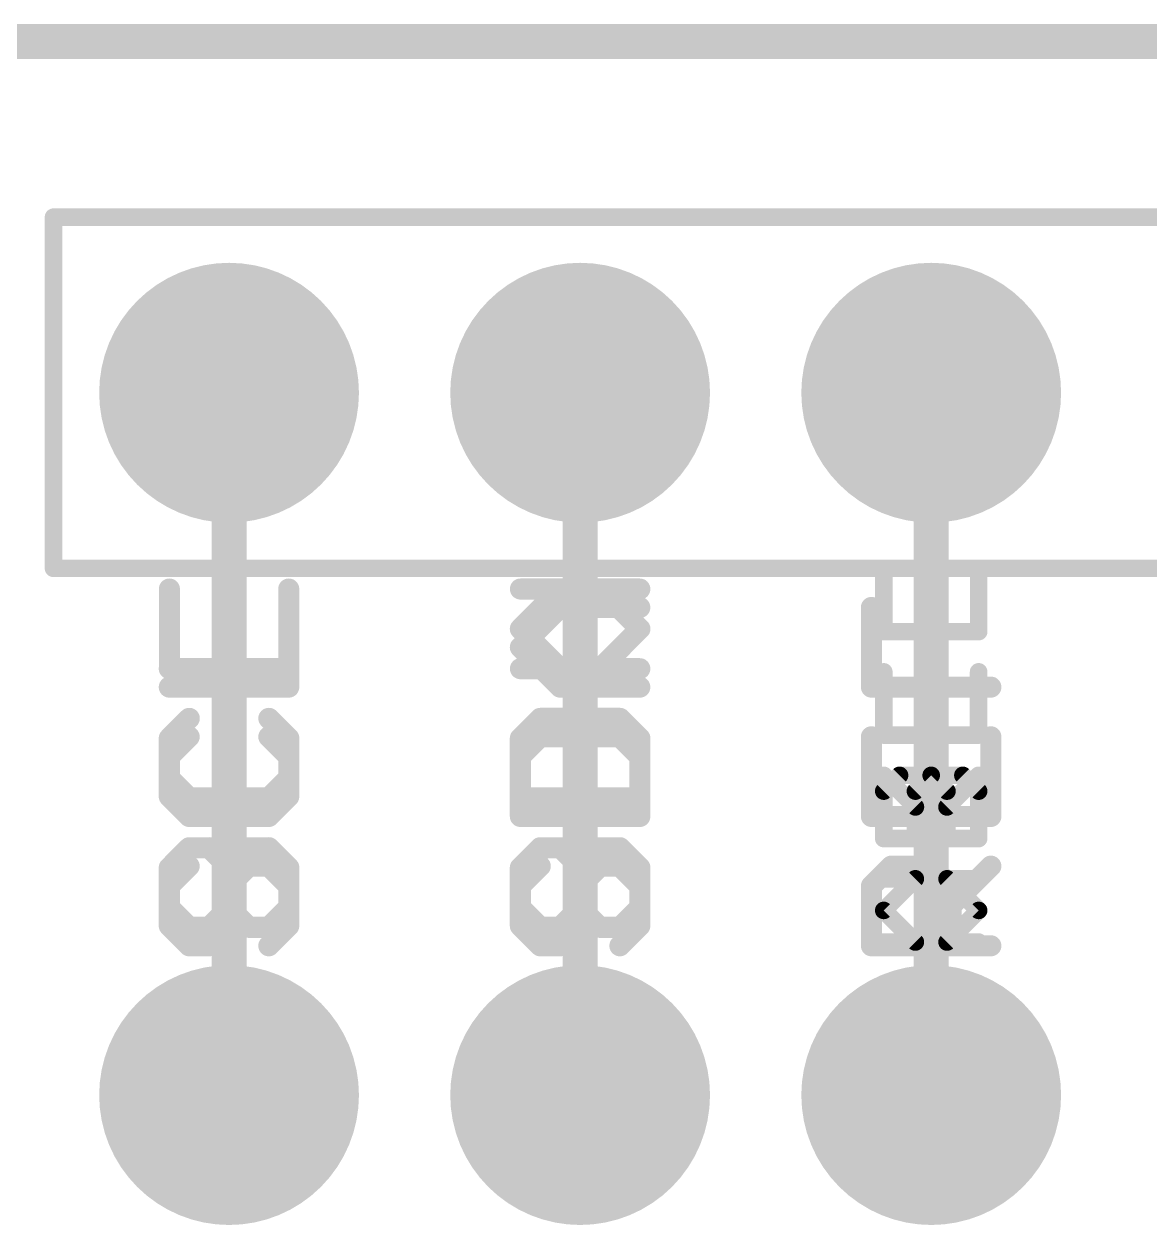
# Model space of a CAD drawing. Extents: x -24 to 83, y -23 to 53.
# Drawn here: x 8.42 to 16.57, y 44.78 to 53.47 of the extents above; entities that cross this region are included whole.
import ezdxf

# ---------------------------------------------------------------- set-up
doc = ezdxf.new("R2010")
doc.units = 0
for name, color, linetype in [('1', 12, 'CONTINUOUS'), ('16', 132, 'CONTINUOUS'), ('17', 110, 'CONTINUOUS'), ('20', 53, 'CONTINUOUS'), ('21', 41, 'CONTINUOUS'), ('22', 40, 'CONTINUOUS'), ('51', 53, 'CONTINUOUS')]:
    doc.layers.add(name, color=color, linetype=linetype)

# ---------------------------------------------------------------- blocks, each defined once
blk = doc.blocks.new('ROUNDP')
at = {"const_width": 0.5}
blk.add_lwpolyline([(0, -0.25, 1), (0, 0.25, 1), (0, -0.25)], format="xyb", dxfattribs=at)
blk = doc.blocks.new('RECT')
blk.add_solid([(-0.5, -0.5), (0.5, -0.5), (-0.5, 0.5), (0.5, 0.5)])

msp = doc.modelspace()

# ---------------------------------------------------------------- linework, layer by layer
at = {"layer": '1', "const_width": 0.254}
for points in [[(0, 53.34), (59.69, 53.34)], [(9.906, 45.72), (9.906, 50.8)], [(12.446, 45.72), (12.446, 50.8)], [(14.986, 45.72), (14.986, 50.8)]]:
    msp.add_lwpolyline(points, dxfattribs=at)
at = {"layer": '1', "const_width": 0.127}
for points in [[(9.9695, 50.8, 1), (9.8425, 50.8)], [(12.5095, 50.8, 1), (12.3825, 50.8)], [(15.0495, 50.8, 1), (14.9225, 50.8)], [(9.8425, 45.72, 1), (9.9695, 45.72)], [(12.3825, 45.72, 1), (12.5095, 45.72)], [(14.9225, 45.72, 1), (15.0495, 45.72)]]:
    msp.add_lwpolyline(points, format="xyb", dxfattribs=at)
at = {"layer": '16', "const_width": 0.254}
msp.add_lwpolyline([(0, 53.34), (59.69, 53.34)], dxfattribs=at)
at = {"layer": '20', "const_width": 0.2032}
msp.add_lwpolyline([(2.54, 53.34), (55.88, 53.34)], dxfattribs=at)
at = {"layer": '21'}
for points, const_width in [([(14.6425, 49.0719), (14.6425, 49.5295)], 0.127), ([(10.3378, 48.804), (10.3378, 49.3802)], 0.1524), ([(12.0135, 49.0921), (12.3016, 49.3802)], 0.1524), ([(12.3016, 49.3802), (12.8778, 49.3802)], 0.1524), ([(12.4456, 48.804), (12.4456, 49.3802)], 0.1524), ([(14.9857, 49.0719), (14.9857, 49.3007)], 0.127), ([(12.3016, 48.804), (12.0135, 49.0921)], 0.1524), ([(15.3289, 49.0719), (14.6425, 49.0719)], 0.127), ([(9.4735, 48.804), (10.3378, 48.804)], 0.1524), ([(12.8778, 48.804), (12.3016, 48.804)], 0.1524), ([(14.6425, 48.7811), (14.6425, 48.3235)], 0.127), ([(15.3289, 48.3235), (15.3289, 48.7811)], 0.127), ([(14.9857, 48.3235), (14.9857, 48.5523)], 0.127), ([(9.6175, 48.4447), (9.4735, 48.3006)], 0.1524), ([(10.3378, 48.3006), (10.1937, 48.4447)], 0.1524), ([(12.1575, 48.4447), (12.0135, 48.3006)], 0.1524), ([(12.7337, 48.4447), (12.1575, 48.4447)], 0.1524), ([(12.8778, 48.3006), (12.7337, 48.4447)], 0.1524), ([(14.6425, 48.3235), (15.3289, 48.3235)], 0.127), ([(9.4735, 48.3006), (9.4735, 48.0125)], 0.1524), ([(10.3378, 48.0125), (10.3378, 48.3006)], 0.1524), ([(12.0135, 48.3006), (12.0135, 47.8684)], 0.1524), ([(12.8778, 47.8684), (12.8778, 48.3006)], 0.1524), ([(9.4735, 48.0125), (9.6175, 47.8684)], 0.1524), ([(10.1937, 47.8684), (10.3378, 48.0125)], 0.1524), ([(14.6425, 47.9183), (14.7569, 48.0327)], 0.127), ([(14.7569, 48.0327), (14.9857, 48.0327)], 0.127), ([(14.9857, 48.0327), (15.1001, 47.9183)], 0.127), ([(15.1001, 47.8039), (15.3289, 48.0327)], 0.127), ([(14.6425, 47.5751), (14.6425, 47.9183)], 0.127), ([(15.1001, 47.9183), (15.1001, 47.5751)], 0.127), ([(9.6175, 47.8684), (10.1937, 47.8684)], 0.1524), ([(12.0135, 47.8684), (12.8778, 47.8684)], 0.1524), ([(15.3289, 47.5751), (14.6425, 47.5751)], 0.127), ([(9.6175, 47.5091), (9.4735, 47.3651)], 0.1524), ([(9.9056, 47.3651), (10.0497, 47.5091)], 0.1524), ([(10.0497, 47.5091), (10.1937, 47.5091)], 0.1524), ([(10.1937, 47.5091), (10.3378, 47.3651)], 0.1524), ([(12.1575, 47.5091), (12.0135, 47.3651)], 0.1524), ([(12.4456, 47.3651), (12.5897, 47.5091)], 0.1524), ([(12.5897, 47.5091), (12.7337, 47.5091)], 0.1524), ([(12.7337, 47.5091), (12.8778, 47.3651)], 0.1524), ([(9.4735, 47.3651), (9.4735, 47.077)], 0.1524), ([(9.9056, 47.077), (9.9056, 47.3651)], 0.1524), ([(10.3378, 47.3651), (10.3378, 47.077)], 0.1524), ([(12.0135, 47.3651), (12.0135, 47.077)], 0.1524), ([(12.4456, 47.077), (12.4456, 47.3651)], 0.1524), ([(12.8778, 47.3651), (12.8778, 47.077)], 0.1524), ([(14.6425, 47.0555), (14.8713, 47.2843)], 0.127), ([(14.8713, 47.2843), (15.3289, 47.2843)], 0.127), ([(14.9857, 46.8267), (14.9857, 47.2843)], 0.127), ([(9.4735, 47.077), (9.6175, 46.9329)], 0.1524), ([(9.7616, 46.9329), (9.9056, 47.077)], 0.1524), ([(10.3378, 47.077), (10.1937, 46.9329)], 0.1524), ([(12.0135, 47.077), (12.1575, 46.9329)], 0.1524), ([(12.3016, 46.9329), (12.4456, 47.077)], 0.1524), ([(12.8778, 47.077), (12.7337, 46.9329)], 0.1524), ([(14.8713, 46.8267), (14.6425, 47.0555)], 0.127), ([(9.6175, 46.9329), (9.7616, 46.9329)], 0.1524), ([(12.1575, 46.9329), (12.3016, 46.9329)], 0.1524), ([(15.3289, 46.8267), (14.8713, 46.8267)], 0.127)]:
    msp.add_lwpolyline(points, dxfattribs=dict(at, const_width=const_width))
for points, const_width in [([(14.6743, 49.5295, 1), (14.6108, 49.5295)], 0.0635), ([(10.3759, 49.3802, 1), (10.2997, 49.3802)], 0.0762), ([(12.3016, 49.4183, 1), (12.3016, 49.3421)], 0.0762), ([(12.3285, 49.3532, 1), (12.2746, 49.4071)], 0.0762), ([(12.4837, 49.3802, 1), (12.4075, 49.3802)], 0.0762), ([(12.8778, 49.3421, 1), (12.8778, 49.4183)], 0.0762), ([(15.0175, 49.3007, 1), (14.954, 49.3007)], 0.0635), ([(12.0404, 49.119, 1), (11.9865, 49.0651)], 0.0762), ([(11.9865, 49.119, 1), (12.0404, 49.0651)], 0.0762), ([(14.6425, 49.1037, 1), (14.6425, 49.0402)], 0.0635), ([(14.6108, 49.0719, 1), (14.6743, 49.0719)], 0.0635), ([(14.954, 49.0719, 1), (15.0175, 49.0719)], 0.0635), ([(15.3289, 49.0402, 1), (15.3289, 49.1037)], 0.0635), ([(9.4735, 48.8421, 1), (9.4735, 48.7659)], 0.0762), ([(10.2997, 48.804, 1), (10.3759, 48.804)], 0.0762), ([(10.3378, 48.7659, 1), (10.3378, 48.8421)], 0.0762), ([(12.3016, 48.8421, 1), (12.3016, 48.7659)], 0.0762), ([(12.2746, 48.777, 1), (12.3285, 48.8309)], 0.0762), ([(12.4075, 48.804, 1), (12.4837, 48.804)], 0.0762), ([(12.8778, 48.7659, 1), (12.8778, 48.8421)], 0.0762), ([(14.6743, 48.7811, 1), (14.6108, 48.7811)], 0.0635), ([(15.3607, 48.7811, 1), (15.2972, 48.7811)], 0.0635), ([(15.0175, 48.5523, 1), (14.954, 48.5523)], 0.0635), ([(9.6445, 48.4177, 1), (9.5906, 48.4716)], 0.0762), ([(10.2207, 48.4716, 1), (10.1668, 48.4177)], 0.0762), ([(12.1575, 48.4828, 1), (12.1575, 48.4066)], 0.0762), ([(12.1845, 48.4177, 1), (12.1306, 48.4716)], 0.0762), ([(12.7607, 48.4716, 1), (12.7068, 48.4177)], 0.0762), ([(12.7337, 48.4066, 1), (12.7337, 48.4828)], 0.0762), ([(14.6425, 48.3553, 1), (14.6425, 48.2918)], 0.0635), ([(15.3289, 48.2918, 1), (15.3289, 48.3553)], 0.0635), ([(9.4465, 48.3276, 1), (9.5004, 48.2737)], 0.0762), ([(9.5116, 48.3006, 1), (9.4354, 48.3006)], 0.0762), ([(10.3759, 48.3006, 1), (10.2997, 48.3006)], 0.0762), ([(10.3109, 48.2737, 1), (10.3647, 48.3276)], 0.0762), ([(11.9865, 48.3276, 1), (12.0404, 48.2737)], 0.0762), ([(12.0516, 48.3006, 1), (11.9754, 48.3006)], 0.0762), ([(12.9159, 48.3006, 1), (12.8397, 48.3006)], 0.0762), ([(12.8509, 48.2737, 1), (12.9047, 48.3276)], 0.0762), ([(14.6108, 48.3235, 1), (14.6743, 48.3235)], 0.0635), ([(14.954, 48.3235, 1), (15.0175, 48.3235)], 0.0635), ([(15.2972, 48.3235, 1), (15.3607, 48.3235)], 0.0635), ([(9.5004, 48.0394, 1), (9.4465, 47.9856)], 0.0762), ([(9.4354, 48.0125, 1), (9.5116, 48.0125)], 0.0762), ([(10.2997, 48.0125, 1), (10.3759, 48.0125)], 0.0762), ([(10.3647, 47.9856, 1), (10.3109, 48.0394)], 0.0762), ([(14.7569, 48.0644, 1), (14.7569, 48.0009)], 0.0635), ([(14.7794, 48.0102, 1), (14.7345, 48.0551)], 0.0635), ([(15.0082, 48.0551, 1), (14.9633, 48.0102)], 0.0635), ([(14.9857, 48.0009, 1), (14.9857, 48.0644)], 0.0635), ([(15.3514, 48.0102, 1), (15.3064, 48.0551)], 0.0635), ([(14.6743, 47.9183, 1), (14.6108, 47.9183)], 0.0635), ([(14.6201, 47.9407, 1), (14.665, 47.8958)], 0.0635), ([(15.1319, 47.9183, 1), (15.0684, 47.9183)], 0.0635), ([(15.0777, 47.8958, 1), (15.1226, 47.9407)], 0.0635), ([(9.6175, 47.9065, 1), (9.6175, 47.8303)], 0.0762), ([(9.5906, 47.8415, 1), (9.6445, 47.8954)], 0.0762), ([(10.1668, 47.8954, 1), (10.2207, 47.8415)], 0.0762), ([(10.1937, 47.8303, 1), (10.1937, 47.9065)], 0.0762), ([(12.0135, 47.9065, 1), (12.0135, 47.8303)], 0.0762), ([(11.9754, 47.8684, 1), (12.0516, 47.8684)], 0.0762), ([(12.8397, 47.8684, 1), (12.9159, 47.8684)], 0.0762), ([(12.8778, 47.8303, 1), (12.8778, 47.9065)], 0.0762), ([(15.0777, 47.8263, 1), (15.1226, 47.7814)], 0.0635), ([(14.6425, 47.6068, 1), (14.6425, 47.5433)], 0.0635), ([(14.6108, 47.5751, 1), (14.6743, 47.5751)], 0.0635), ([(15.0684, 47.5751, 1), (15.1319, 47.5751)], 0.0635), ([(15.3289, 47.5433, 1), (15.3289, 47.6068)], 0.0635), ([(9.6445, 47.4822, 1), (9.5906, 47.5361)], 0.0762), ([(10.0497, 47.5472, 1), (10.0497, 47.471)], 0.0762), ([(10.0766, 47.4822, 1), (10.0227, 47.5361)], 0.0762), ([(10.2207, 47.5361, 1), (10.1668, 47.4822)], 0.0762), ([(10.1937, 47.471, 1), (10.1937, 47.5472)], 0.0762), ([(12.1845, 47.4822, 1), (12.1306, 47.5361)], 0.0762), ([(12.5897, 47.5472, 1), (12.5897, 47.471)], 0.0762), ([(12.6166, 47.4822, 1), (12.5627, 47.5361)], 0.0762), ([(12.7607, 47.5361, 1), (12.7068, 47.4822)], 0.0762), ([(12.7337, 47.471, 1), (12.7337, 47.5472)], 0.0762), ([(9.4465, 47.392, 1), (9.5004, 47.3381)], 0.0762), ([(9.5116, 47.3651, 1), (9.4354, 47.3651)], 0.0762), ([(9.9437, 47.3651, 1), (9.8675, 47.3651)], 0.0762), ([(9.8787, 47.392, 1), (9.9326, 47.3381)], 0.0762), ([(10.3759, 47.3651, 1), (10.2997, 47.3651)], 0.0762), ([(10.3109, 47.3381, 1), (10.3647, 47.392)], 0.0762), ([(11.9865, 47.392, 1), (12.0404, 47.3381)], 0.0762), ([(12.0516, 47.3651, 1), (11.9754, 47.3651)], 0.0762), ([(12.4837, 47.3651, 1), (12.4075, 47.3651)], 0.0762), ([(12.4187, 47.392, 1), (12.4726, 47.3381)], 0.0762), ([(12.9159, 47.3651, 1), (12.8397, 47.3651)], 0.0762), ([(12.8509, 47.3381, 1), (12.9047, 47.392)], 0.0762), ([(14.8713, 47.316, 1), (14.8713, 47.2525)], 0.0635), ([(14.8938, 47.2618, 1), (14.8489, 47.3067)], 0.0635), ([(15.0175, 47.2843, 1), (14.954, 47.2843)], 0.0635), ([(15.3289, 47.2525, 1), (15.3289, 47.316)], 0.0635), ([(9.5004, 47.1039, 1), (9.4465, 47.05)], 0.0762), ([(9.4354, 47.077, 1), (9.5116, 47.077)], 0.0762), ([(9.8675, 47.077, 1), (9.9437, 47.077)], 0.0762), ([(9.9326, 47.05, 1), (9.8787, 47.1039)], 0.0762), ([(10.2997, 47.077, 1), (10.3759, 47.077)], 0.0762), ([(10.3647, 47.05, 1), (10.3109, 47.1039)], 0.0762), ([(12.0404, 47.1039, 1), (11.9865, 47.05)], 0.0762), ([(11.9754, 47.077, 1), (12.0516, 47.077)], 0.0762), ([(12.4075, 47.077, 1), (12.4837, 47.077)], 0.0762), ([(12.4726, 47.05, 1), (12.4187, 47.1039)], 0.0762), ([(12.8397, 47.077, 1), (12.9159, 47.077)], 0.0762), ([(12.9047, 47.05, 1), (12.8509, 47.1039)], 0.0762), ([(14.665, 47.0779, 1), (14.6201, 47.033)], 0.0635), ([(14.6201, 47.0779, 1), (14.665, 47.033)], 0.0635), ([(9.6175, 46.971, 1), (9.6175, 46.8948)], 0.0762), ([(9.5906, 46.906, 1), (9.6445, 46.9599)], 0.0762), ([(9.7346, 46.9599, 1), (9.7885, 46.906)], 0.0762), ([(9.7616, 46.8948, 1), (9.7616, 46.971)], 0.0762), ([(10.1668, 46.9599, 1), (10.2207, 46.906)], 0.0762), ([(12.1575, 46.971, 1), (12.1575, 46.8948)], 0.0762), ([(12.1306, 46.906, 1), (12.1845, 46.9599)], 0.0762), ([(12.2746, 46.9599, 1), (12.3285, 46.906)], 0.0762), ([(12.3016, 46.8948, 1), (12.3016, 46.971)], 0.0762), ([(12.7068, 46.9599, 1), (12.7607, 46.906)], 0.0762), ([(14.8713, 46.8584, 1), (14.8713, 46.7949)], 0.0635), ([(14.8489, 46.8042, 1), (14.8938, 46.8491)], 0.0635), ([(14.954, 46.8267, 1), (15.0175, 46.8267)], 0.0635), ([(15.3289, 46.7949, 1), (15.3289, 46.8584)], 0.0635)]:
    msp.add_lwpolyline(points, format="xyb", dxfattribs=dict(at, const_width=const_width))
at = {"layer": '22'}
for points, const_width in [([(15.3295, 49.0719), (15.3295, 49.5295)], 0.127), ([(9.4742, 48.804), (9.4742, 49.3802)], 0.1524), ([(12.5904, 49.3802), (12.0142, 49.3802)], 0.1524), ([(12.4464, 48.804), (12.4464, 49.3802)], 0.1524), ([(12.8785, 49.0921), (12.5904, 49.3802)], 0.1524), ([(14.9863, 49.0719), (14.9863, 49.3007)], 0.127), ([(12.5904, 48.804), (12.8785, 49.0921)], 0.1524), ([(14.6431, 49.0719), (15.3295, 49.0719)], 0.127), ([(10.3385, 48.804), (9.4742, 48.804)], 0.1524), ([(12.0142, 48.804), (12.5904, 48.804)], 0.1524), ([(14.6431, 48.3235), (14.6431, 48.7811)], 0.127), ([(15.3295, 48.7811), (15.3295, 48.3235)], 0.127), ([(14.9863, 48.3235), (14.9863, 48.5523)], 0.127), ([(9.4742, 48.3006), (9.6183, 48.4447)], 0.1524), ([(10.1945, 48.4447), (10.3385, 48.3006)], 0.1524), ([(12.0142, 48.3006), (12.1583, 48.4447)], 0.1524), ([(12.1583, 48.4447), (12.7345, 48.4447)], 0.1524), ([(12.7345, 48.4447), (12.8785, 48.3006)], 0.1524), ([(15.3295, 48.3235), (14.6431, 48.3235)], 0.127), ([(9.4742, 48.0125), (9.4742, 48.3006)], 0.1524), ([(10.3385, 48.3006), (10.3385, 48.0125)], 0.1524), ([(12.0142, 47.8684), (12.0142, 48.3006)], 0.1524), ([(12.8785, 48.3006), (12.8785, 47.8684)], 0.1524), ([(9.6183, 47.8684), (9.4742, 48.0125)], 0.1524), ([(10.3385, 48.0125), (10.1945, 47.8684)], 0.1524), ([(14.8719, 47.8039), (14.6431, 48.0327)], 0.127), ([(14.9863, 48.0327), (14.8719, 47.9183)], 0.127), ([(15.2151, 48.0327), (14.9863, 48.0327)], 0.127), ([(15.3295, 47.9183), (15.2151, 48.0327)], 0.127), ([(14.8719, 47.9183), (14.8719, 47.5751)], 0.127), ([(15.3295, 47.5751), (15.3295, 47.9183)], 0.127), ([(10.1945, 47.8684), (9.6183, 47.8684)], 0.1524), ([(12.8785, 47.8684), (12.0142, 47.8684)], 0.1524), ([(14.6431, 47.5751), (15.3295, 47.5751)], 0.127), ([(9.6183, 47.5091), (9.4742, 47.3651)], 0.1524), ([(9.7623, 47.5091), (9.6183, 47.5091)], 0.1524), ([(9.9064, 47.3651), (9.7623, 47.5091)], 0.1524), ([(10.1945, 47.5091), (10.3385, 47.3651)], 0.1524), ([(12.1583, 47.5091), (12.0142, 47.3651)], 0.1524), ([(12.3023, 47.5091), (12.1583, 47.5091)], 0.1524), ([(12.4464, 47.3651), (12.3023, 47.5091)], 0.1524), ([(12.7345, 47.5091), (12.8785, 47.3651)], 0.1524), ([(9.4742, 47.3651), (9.4742, 47.077)], 0.1524), ([(9.9064, 47.077), (9.9064, 47.3651)], 0.1524), ([(10.3385, 47.3651), (10.3385, 47.077)], 0.1524), ([(12.0142, 47.3651), (12.0142, 47.077)], 0.1524), ([(12.4464, 47.077), (12.4464, 47.3651)], 0.1524), ([(12.8785, 47.3651), (12.8785, 47.077)], 0.1524), ([(15.1007, 47.2843), (14.6431, 47.2843)], 0.127), ([(14.9863, 46.8267), (14.9863, 47.2843)], 0.127), ([(15.3295, 47.0555), (15.1007, 47.2843)], 0.127), ([(9.4742, 47.077), (9.6183, 46.9329)], 0.1524), ([(10.0504, 46.9329), (9.9064, 47.077)], 0.1524), ([(10.3385, 47.077), (10.1945, 46.9329)], 0.1524), ([(12.0142, 47.077), (12.1583, 46.9329)], 0.1524), ([(12.5904, 46.9329), (12.4464, 47.077)], 0.1524), ([(12.8785, 47.077), (12.7345, 46.9329)], 0.1524), ([(15.1007, 46.8267), (15.3295, 47.0555)], 0.127), ([(10.1945, 46.9329), (10.0504, 46.9329)], 0.1524), ([(12.7345, 46.9329), (12.5904, 46.9329)], 0.1524), ([(14.6431, 46.8267), (15.1007, 46.8267)], 0.127)]:
    msp.add_lwpolyline(points, dxfattribs=dict(at, const_width=const_width))
for points, const_width in [([(15.3612, 49.5295, 1), (15.2977, 49.5295)], 0.0635), ([(9.5123, 49.3802, 1), (9.4361, 49.3802)], 0.0762), ([(12.0142, 49.4183, 1), (12.0142, 49.3421)], 0.0762), ([(12.4845, 49.3802, 1), (12.4083, 49.3802)], 0.0762), ([(12.6174, 49.4071, 1), (12.5635, 49.3532)], 0.0762), ([(12.5904, 49.3421, 1), (12.5904, 49.4183)], 0.0762), ([(15.018, 49.3007, 1), (14.9545, 49.3007)], 0.0635), ([(12.9055, 49.0651, 1), (12.8516, 49.119)], 0.0762), ([(12.8516, 49.0651, 1), (12.9055, 49.119)], 0.0762), ([(14.6431, 49.1037, 1), (14.6431, 49.0402)], 0.0635), ([(14.9545, 49.0719, 1), (15.018, 49.0719)], 0.0635), ([(15.2977, 49.0719, 1), (15.3612, 49.0719)], 0.0635), ([(15.3295, 49.0402, 1), (15.3295, 49.1037)], 0.0635), ([(9.4742, 48.8421, 1), (9.4742, 48.7659)], 0.0762), ([(9.4361, 48.804, 1), (9.5123, 48.804)], 0.0762), ([(10.3385, 48.7659, 1), (10.3385, 48.8421)], 0.0762), ([(12.0142, 48.8421, 1), (12.0142, 48.7659)], 0.0762), ([(12.4083, 48.804, 1), (12.4845, 48.804)], 0.0762), ([(12.5635, 48.8309, 1), (12.6174, 48.777)], 0.0762), ([(12.5904, 48.7659, 1), (12.5904, 48.8421)], 0.0762), ([(14.6749, 48.7811, 1), (14.6113, 48.7811)], 0.0635), ([(15.3612, 48.7811, 1), (15.2977, 48.7811)], 0.0635), ([(15.018, 48.5523, 1), (14.9545, 48.5523)], 0.0635), ([(9.6452, 48.4177, 1), (9.5913, 48.4716)], 0.0762), ([(10.2214, 48.4716, 1), (10.1675, 48.4177)], 0.0762), ([(12.1583, 48.4828, 1), (12.1583, 48.4066)], 0.0762), ([(12.1852, 48.4177, 1), (12.1313, 48.4716)], 0.0762), ([(12.7614, 48.4716, 1), (12.7075, 48.4177)], 0.0762), ([(12.7345, 48.4066, 1), (12.7345, 48.4828)], 0.0762), ([(14.6431, 48.3553, 1), (14.6431, 48.2918)], 0.0635), ([(15.3295, 48.2918, 1), (15.3295, 48.3553)], 0.0635), ([(9.5123, 48.3006, 1), (9.4361, 48.3006)], 0.0762), ([(9.4473, 48.3276, 1), (9.5011, 48.2737)], 0.0762), ([(10.3766, 48.3006, 1), (10.3004, 48.3006)], 0.0762), ([(10.3116, 48.2737, 1), (10.3655, 48.3276)], 0.0762), ([(12.0523, 48.3006, 1), (11.9761, 48.3006)], 0.0762), ([(11.9873, 48.3276, 1), (12.0411, 48.2737)], 0.0762), ([(12.9166, 48.3006, 1), (12.8404, 48.3006)], 0.0762), ([(12.8516, 48.2737, 1), (12.9055, 48.3276)], 0.0762), ([(14.6113, 48.3235, 1), (14.6749, 48.3235)], 0.0635), ([(14.9545, 48.3235, 1), (15.018, 48.3235)], 0.0635), ([(15.2977, 48.3235, 1), (15.3612, 48.3235)], 0.0635), ([(9.4361, 48.0125, 1), (9.5123, 48.0125)], 0.0762), ([(9.5011, 48.0394, 1), (9.4473, 47.9856)], 0.0762), ([(10.3004, 48.0125, 1), (10.3766, 48.0125)], 0.0762), ([(10.3655, 47.9856, 1), (10.3116, 48.0394)], 0.0762), ([(14.6656, 48.0551, 1), (14.6206, 48.0102)], 0.0635), ([(14.9863, 48.0644, 1), (14.9863, 48.0009)], 0.0635), ([(15.0087, 48.0102, 1), (14.9638, 48.0551)], 0.0635), ([(15.2375, 48.0551, 1), (15.1926, 48.0102)], 0.0635), ([(15.2151, 48.0009, 1), (15.2151, 48.0644)], 0.0635), ([(14.9036, 47.9183, 1), (14.8401, 47.9183)], 0.0635), ([(14.8494, 47.9407, 1), (14.8943, 47.8958)], 0.0635), ([(15.3612, 47.9183, 1), (15.2977, 47.9183)], 0.0635), ([(15.307, 47.8958, 1), (15.3519, 47.9407)], 0.0635), ([(9.6183, 47.9065, 1), (9.6183, 47.8303)], 0.0762), ([(9.5913, 47.8415, 1), (9.6452, 47.8954)], 0.0762), ([(10.1675, 47.8954, 1), (10.2214, 47.8415)], 0.0762), ([(10.1945, 47.8303, 1), (10.1945, 47.9065)], 0.0762), ([(12.0142, 47.9065, 1), (12.0142, 47.8303)], 0.0762), ([(11.9761, 47.8684, 1), (12.0523, 47.8684)], 0.0762), ([(12.8404, 47.8684, 1), (12.9166, 47.8684)], 0.0762), ([(12.8785, 47.8303, 1), (12.8785, 47.9065)], 0.0762), ([(14.8494, 47.7814, 1), (14.8943, 47.8263)], 0.0635), ([(14.6431, 47.6068, 1), (14.6431, 47.5433)], 0.0635), ([(14.8401, 47.5751, 1), (14.9036, 47.5751)], 0.0635), ([(15.2977, 47.5751, 1), (15.3612, 47.5751)], 0.0635), ([(15.3295, 47.5433, 1), (15.3295, 47.6068)], 0.0635), ([(9.6183, 47.5472, 1), (9.6183, 47.471)], 0.0762), ([(9.6452, 47.4822, 1), (9.5913, 47.5361)], 0.0762), ([(9.7893, 47.5361, 1), (9.7354, 47.4822)], 0.0762), ([(9.7623, 47.471, 1), (9.7623, 47.5472)], 0.0762), ([(10.2214, 47.5361, 1), (10.1675, 47.4822)], 0.0762), ([(12.1583, 47.5472, 1), (12.1583, 47.471)], 0.0762), ([(12.1852, 47.4822, 1), (12.1313, 47.5361)], 0.0762), ([(12.3293, 47.5361, 1), (12.2754, 47.4822)], 0.0762), ([(12.3023, 47.471, 1), (12.3023, 47.5472)], 0.0762), ([(12.7614, 47.5361, 1), (12.7075, 47.4822)], 0.0762), ([(9.5123, 47.3651, 1), (9.4361, 47.3651)], 0.0762), ([(9.4473, 47.392, 1), (9.5011, 47.3381)], 0.0762), ([(9.9445, 47.3651, 1), (9.8683, 47.3651)], 0.0762), ([(9.8794, 47.3381, 1), (9.9333, 47.392)], 0.0762), ([(10.3766, 47.3651, 1), (10.3004, 47.3651)], 0.0762), ([(10.3116, 47.3381, 1), (10.3655, 47.392)], 0.0762), ([(12.0523, 47.3651, 1), (11.9761, 47.3651)], 0.0762), ([(11.9873, 47.392, 1), (12.0411, 47.3381)], 0.0762), ([(12.4845, 47.3651, 1), (12.4083, 47.3651)], 0.0762), ([(12.4194, 47.3381, 1), (12.4733, 47.392)], 0.0762), ([(12.9166, 47.3651, 1), (12.8404, 47.3651)], 0.0762), ([(12.8516, 47.3381, 1), (12.9055, 47.392)], 0.0762), ([(14.6431, 47.316, 1), (14.6431, 47.2525)], 0.0635), ([(15.018, 47.2843, 1), (14.9545, 47.2843)], 0.0635), ([(15.1231, 47.3067, 1), (15.0782, 47.2618)], 0.0635), ([(15.1007, 47.2525, 1), (15.1007, 47.316)], 0.0635), ([(9.5011, 47.1039, 1), (9.4473, 47.05)], 0.0762), ([(9.4361, 47.077, 1), (9.5123, 47.077)], 0.0762), ([(9.9333, 47.1039, 1), (9.8794, 47.05)], 0.0762), ([(9.8683, 47.077, 1), (9.9445, 47.077)], 0.0762), ([(10.3004, 47.077, 1), (10.3766, 47.077)], 0.0762), ([(10.3655, 47.05, 1), (10.3116, 47.1039)], 0.0762), ([(12.0411, 47.1039, 1), (11.9873, 47.05)], 0.0762), ([(11.9761, 47.077, 1), (12.0523, 47.077)], 0.0762), ([(12.4733, 47.1039, 1), (12.4194, 47.05)], 0.0762), ([(12.4083, 47.077, 1), (12.4845, 47.077)], 0.0762), ([(12.8404, 47.077, 1), (12.9166, 47.077)], 0.0762), ([(12.9055, 47.05, 1), (12.8516, 47.1039)], 0.0762), ([(15.3519, 47.033, 1), (15.307, 47.0779)], 0.0635), ([(15.307, 47.033, 1), (15.3519, 47.0779)], 0.0635), ([(9.5913, 46.906, 1), (9.6452, 46.9599)], 0.0762), ([(10.0504, 46.971, 1), (10.0504, 46.8948)], 0.0762), ([(10.0235, 46.906, 1), (10.0774, 46.9599)], 0.0762), ([(10.1675, 46.9599, 1), (10.2214, 46.906)], 0.0762), ([(10.1945, 46.8948, 1), (10.1945, 46.971)], 0.0762), ([(12.1313, 46.906, 1), (12.1852, 46.9599)], 0.0762), ([(12.5904, 46.971, 1), (12.5904, 46.8948)], 0.0762), ([(12.5635, 46.906, 1), (12.6174, 46.9599)], 0.0762), ([(12.7075, 46.9599, 1), (12.7614, 46.906)], 0.0762), ([(12.7345, 46.8948, 1), (12.7345, 46.971)], 0.0762), ([(14.6431, 46.8584, 1), (14.6431, 46.7949)], 0.0635), ([(14.9545, 46.8267, 1), (15.018, 46.8267)], 0.0635), ([(15.0782, 46.8491, 1), (15.1231, 46.8042)], 0.0635), ([(15.1007, 46.7949, 1), (15.1007, 46.8584)], 0.0635)]:
    msp.add_lwpolyline(points, format="xyb", dxfattribs=dict(at, const_width=const_width))
at = {"layer": '51'}
for points, const_width in [([(55.88, 53.34), (2.54, 53.34)], 0.254), ([(8.636, 49.53), (8.636, 52.07)], 0.127), ([(8.636, 52.07), (34.036, 52.07)], 0.127), ([(34.036, 49.53), (8.636, 49.53)], 0.127), ([(10.3378, 48.6707), (10.3378, 49.2469)], 0.1524), ([(12.0135, 48.9588), (12.3016, 49.2469)], 0.1524), ([(12.3016, 49.2469), (12.8778, 49.2469)], 0.1524), ([(12.4456, 48.6707), (12.4456, 49.2469)], 0.1524), ([(14.5535, 48.6707), (14.5535, 49.2469)], 0.1524), ([(12.3016, 48.6707), (12.0135, 48.9588)], 0.1524), ([(14.9856, 48.6707), (14.9856, 48.9588)], 0.1524), ([(9.4735, 48.6707), (10.3378, 48.6707)], 0.1524), ([(12.8778, 48.6707), (12.3016, 48.6707)], 0.1524), ([(15.4178, 48.6707), (14.5535, 48.6707)], 0.1524), ([(9.6175, 48.3114), (9.4735, 48.1673)], 0.1524), ([(10.3378, 48.1673), (10.1937, 48.3114)], 0.1524), ([(12.1575, 48.3114), (12.0135, 48.1673)], 0.1524), ([(12.7337, 48.3114), (12.1575, 48.3114)], 0.1524), ([(12.8778, 48.1673), (12.7337, 48.3114)], 0.1524), ([(14.5535, 48.3114), (14.5535, 47.7352)], 0.1524), ([(15.4178, 47.7352), (15.4178, 48.3114)], 0.1524), ([(9.4735, 48.1673), (9.4735, 47.8792)], 0.1524), ([(10.3378, 47.8792), (10.3378, 48.1673)], 0.1524), ([(12.0135, 48.1673), (12.0135, 47.7352)], 0.1524), ([(12.8778, 47.7352), (12.8778, 48.1673)], 0.1524), ([(14.9856, 47.7352), (14.9856, 48.0233)], 0.1524), ([(9.4735, 47.8792), (9.6175, 47.7352)], 0.1524), ([(10.1937, 47.7352), (10.3378, 47.8792)], 0.1524), ([(9.6175, 47.7352), (10.1937, 47.7352)], 0.1524), ([(12.0135, 47.7352), (12.8778, 47.7352)], 0.1524), ([(14.5535, 47.7352), (15.4178, 47.7352)], 0.1524), ([(9.6175, 47.3759), (9.4735, 47.2318)], 0.1524), ([(9.9056, 47.2318), (10.0497, 47.3759)], 0.1524), ([(10.0497, 47.3759), (10.1937, 47.3759)], 0.1524), ([(10.1937, 47.3759), (10.3378, 47.2318)], 0.1524), ([(12.1575, 47.3759), (12.0135, 47.2318)], 0.1524), ([(12.4456, 47.2318), (12.5897, 47.3759)], 0.1524), ([(12.5897, 47.3759), (12.7337, 47.3759)], 0.1524), ([(12.7337, 47.3759), (12.8778, 47.2318)], 0.1524), ([(14.5535, 47.2318), (14.6975, 47.3759)], 0.1524), ([(14.6975, 47.3759), (14.9856, 47.3759)], 0.1524), ([(14.9856, 47.3759), (15.1297, 47.2318)], 0.1524), ([(15.1297, 47.0878), (15.4178, 47.3759)], 0.1524), ([(9.4735, 47.2318), (9.4735, 46.9437)], 0.1524), ([(9.9056, 46.9437), (9.9056, 47.2318)], 0.1524), ([(10.3378, 47.2318), (10.3378, 46.9437)], 0.1524), ([(12.0135, 47.2318), (12.0135, 46.9437)], 0.1524), ([(12.4456, 46.9437), (12.4456, 47.2318)], 0.1524), ([(12.8778, 47.2318), (12.8778, 46.9437)], 0.1524), ([(14.5535, 46.7996), (14.5535, 47.2318)], 0.1524), ([(15.1297, 47.2318), (15.1297, 46.7996)], 0.1524), ([(9.4735, 46.9437), (9.6175, 46.7996)], 0.1524), ([(9.7616, 46.7996), (9.9056, 46.9437)], 0.1524), ([(10.3378, 46.9437), (10.1937, 46.7996)], 0.1524), ([(12.0135, 46.9437), (12.1575, 46.7996)], 0.1524), ([(12.3016, 46.7996), (12.4456, 46.9437)], 0.1524), ([(12.8778, 46.9437), (12.7337, 46.7996)], 0.1524), ([(9.6175, 46.7996), (9.7616, 46.7996)], 0.1524), ([(12.1575, 46.7996), (12.3016, 46.7996)], 0.1524), ([(15.4178, 46.7996), (14.5535, 46.7996)], 0.1524), ([(14.5535, 46.1522), (14.8416, 46.4403)], 0.1524), ([(14.8416, 46.4403), (15.4178, 46.4403)], 0.1524), ([(14.9856, 45.8641), (14.9856, 46.4403)], 0.1524), ([(14.8416, 45.8641), (14.5535, 46.1522)], 0.1524), ([(15.4178, 45.8641), (14.8416, 45.8641)], 0.1524)]:
    msp.add_lwpolyline(points, dxfattribs=dict(at, const_width=const_width))
for points, const_width in [([(8.636, 52.1018, 1), (8.636, 52.0382)], 0.0635), ([(8.6678, 52.07, 1), (8.6043, 52.07)], 0.0635), ([(8.636, 49.5618, 1), (8.636, 49.4982)], 0.0635), ([(8.6043, 49.53, 1), (8.6678, 49.53)], 0.0635), ([(10.3759, 49.2469, 1), (10.2997, 49.2469)], 0.0762), ([(12.3016, 49.285, 1), (12.3016, 49.2088)], 0.0762), ([(12.3285, 49.22, 1), (12.2746, 49.2738)], 0.0762), ([(12.4837, 49.2469, 1), (12.4075, 49.2469)], 0.0762), ([(12.8778, 49.2088, 1), (12.8778, 49.285)], 0.0762), ([(14.5916, 49.2469, 1), (14.5154, 49.2469)], 0.0762), ([(12.0404, 48.9857, 1), (11.9865, 48.9319)], 0.0762), ([(11.9865, 48.9857, 1), (12.0404, 48.9319)], 0.0762), ([(15.0237, 48.9588, 1), (14.9475, 48.9588)], 0.0762), ([(9.4735, 48.7088, 1), (9.4735, 48.6326)], 0.0762), ([(10.3378, 48.6326, 1), (10.3378, 48.7088)], 0.0762), ([(12.3016, 48.7088, 1), (12.3016, 48.6326)], 0.0762), ([(12.2746, 48.6437, 1), (12.3285, 48.6976)], 0.0762), ([(12.8778, 48.6326, 1), (12.8778, 48.7088)], 0.0762), ([(14.5535, 48.7088, 1), (14.5535, 48.6326)], 0.0762), ([(15.4178, 48.6326, 1), (15.4178, 48.7088)], 0.0762), ([(10.2997, 48.6707, 1), (10.3759, 48.6707)], 0.0762), ([(12.4075, 48.6707, 1), (12.4837, 48.6707)], 0.0762), ([(14.5154, 48.6707, 1), (14.5916, 48.6707)], 0.0762), ([(14.9475, 48.6707, 1), (15.0237, 48.6707)], 0.0762), ([(9.6445, 48.2844, 1), (9.5906, 48.3383)], 0.0762), ([(10.2207, 48.3383, 1), (10.1668, 48.2844)], 0.0762), ([(12.1575, 48.3495, 1), (12.1575, 48.2733)], 0.0762), ([(12.1845, 48.2844, 1), (12.1306, 48.3383)], 0.0762), ([(12.7607, 48.3383, 1), (12.7068, 48.2844)], 0.0762), ([(12.7337, 48.2733, 1), (12.7337, 48.3495)], 0.0762), ([(14.5916, 48.3114, 1), (14.5154, 48.3114)], 0.0762), ([(15.4559, 48.3114, 1), (15.3797, 48.3114)], 0.0762), ([(9.4465, 48.1943, 1), (9.5004, 48.1404)], 0.0762), ([(9.5116, 48.1673, 1), (9.4354, 48.1673)], 0.0762), ([(10.3759, 48.1673, 1), (10.2997, 48.1673)], 0.0762), ([(10.3109, 48.1404, 1), (10.3647, 48.1943)], 0.0762), ([(11.9865, 48.1943, 1), (12.0404, 48.1404)], 0.0762), ([(12.0516, 48.1673, 1), (11.9754, 48.1673)], 0.0762), ([(12.9159, 48.1673, 1), (12.8397, 48.1673)], 0.0762), ([(12.8509, 48.1404, 1), (12.9047, 48.1943)], 0.0762), ([(15.0237, 48.0233, 1), (14.9475, 48.0233)], 0.0762), ([(9.5004, 47.9062, 1), (9.4465, 47.8523)], 0.0762), ([(10.3647, 47.8523, 1), (10.3109, 47.9062)], 0.0762), ([(9.4354, 47.8792, 1), (9.5116, 47.8792)], 0.0762), ([(10.2997, 47.8792, 1), (10.3759, 47.8792)], 0.0762), ([(9.6175, 47.7733, 1), (9.6175, 47.6971)], 0.0762), ([(9.5906, 47.7082, 1), (9.6445, 47.7621)], 0.0762), ([(10.1668, 47.7621, 1), (10.2207, 47.7082)], 0.0762), ([(10.1937, 47.6971, 1), (10.1937, 47.7733)], 0.0762), ([(12.0135, 47.7733, 1), (12.0135, 47.6971)], 0.0762), ([(12.8778, 47.6971, 1), (12.8778, 47.7733)], 0.0762), ([(14.5535, 47.7733, 1), (14.5535, 47.6971)], 0.0762), ([(15.4178, 47.6971, 1), (15.4178, 47.7733)], 0.0762), ([(11.9754, 47.7352, 1), (12.0516, 47.7352)], 0.0762), ([(12.8397, 47.7352, 1), (12.9159, 47.7352)], 0.0762), ([(14.5154, 47.7352, 1), (14.5916, 47.7352)], 0.0762), ([(14.9475, 47.7352, 1), (15.0237, 47.7352)], 0.0762), ([(15.3797, 47.7352, 1), (15.4559, 47.7352)], 0.0762), ([(9.6445, 47.3489, 1), (9.5906, 47.4028)], 0.0762), ([(10.0497, 47.414, 1), (10.0497, 47.3378)], 0.0762), ([(10.0766, 47.3489, 1), (10.0227, 47.4028)], 0.0762), ([(10.2207, 47.4028, 1), (10.1668, 47.3489)], 0.0762), ([(10.1937, 47.3378, 1), (10.1937, 47.414)], 0.0762), ([(12.1845, 47.3489, 1), (12.1306, 47.4028)], 0.0762), ([(12.5897, 47.414, 1), (12.5897, 47.3378)], 0.0762), ([(12.6166, 47.3489, 1), (12.5627, 47.4028)], 0.0762), ([(12.7607, 47.4028, 1), (12.7068, 47.3489)], 0.0762), ([(12.7337, 47.3378, 1), (12.7337, 47.414)], 0.0762), ([(14.6975, 47.414, 1), (14.6975, 47.3378)], 0.0762), ([(14.7245, 47.3489, 1), (14.6706, 47.4028)], 0.0762), ([(15.0126, 47.4028, 1), (14.9587, 47.3489)], 0.0762), ([(14.9856, 47.3378, 1), (14.9856, 47.414)], 0.0762), ([(15.4447, 47.3489, 1), (15.3909, 47.4028)], 0.0762), ([(9.4465, 47.2588, 1), (9.5004, 47.2049)], 0.0762), ([(9.5116, 47.2318, 1), (9.4354, 47.2318)], 0.0762), ([(9.9437, 47.2318, 1), (9.8675, 47.2318)], 0.0762), ([(9.8787, 47.2588, 1), (9.9326, 47.2049)], 0.0762), ([(10.3759, 47.2318, 1), (10.2997, 47.2318)], 0.0762), ([(10.3109, 47.2049, 1), (10.3647, 47.2588)], 0.0762), ([(11.9865, 47.2588, 1), (12.0404, 47.2049)], 0.0762), ([(12.0516, 47.2318, 1), (11.9754, 47.2318)], 0.0762), ([(12.4837, 47.2318, 1), (12.4075, 47.2318)], 0.0762), ([(12.4187, 47.2588, 1), (12.4726, 47.2049)], 0.0762), ([(12.9159, 47.2318, 1), (12.8397, 47.2318)], 0.0762), ([(12.8509, 47.2049, 1), (12.9047, 47.2588)], 0.0762), ([(14.5265, 47.2588, 1), (14.5804, 47.2049)], 0.0762), ([(14.5916, 47.2318, 1), (14.5154, 47.2318)], 0.0762), ([(15.1678, 47.2318, 1), (15.0916, 47.2318)], 0.0762), ([(15.1027, 47.2049, 1), (15.1566, 47.2588)], 0.0762), ([(15.1027, 47.1147, 1), (15.1566, 47.0608)], 0.0762), ([(9.5004, 46.9706, 1), (9.4465, 46.9168)], 0.0762), ([(9.9326, 46.9168, 1), (9.8787, 46.9706)], 0.0762), ([(10.3647, 46.9168, 1), (10.3109, 46.9706)], 0.0762), ([(12.0404, 46.9706, 1), (11.9865, 46.9168)], 0.0762), ([(12.4726, 46.9168, 1), (12.4187, 46.9706)], 0.0762), ([(12.9047, 46.9168, 1), (12.8509, 46.9706)], 0.0762), ([(9.4354, 46.9437, 1), (9.5116, 46.9437)], 0.0762), ([(9.8675, 46.9437, 1), (9.9437, 46.9437)], 0.0762), ([(10.2997, 46.9437, 1), (10.3759, 46.9437)], 0.0762), ([(11.9754, 46.9437, 1), (12.0516, 46.9437)], 0.0762), ([(12.4075, 46.9437, 1), (12.4837, 46.9437)], 0.0762), ([(12.8397, 46.9437, 1), (12.9159, 46.9437)], 0.0762), ([(9.6175, 46.8377, 1), (9.6175, 46.7615)], 0.0762), ([(9.5906, 46.7727, 1), (9.6445, 46.8266)], 0.0762), ([(9.7346, 46.8266, 1), (9.7885, 46.7727)], 0.0762), ([(9.7616, 46.7615, 1), (9.7616, 46.8377)], 0.0762), ([(10.1668, 46.8266, 1), (10.2207, 46.7727)], 0.0762), ([(12.1575, 46.8377, 1), (12.1575, 46.7615)], 0.0762), ([(12.1306, 46.7727, 1), (12.1845, 46.8266)], 0.0762), ([(12.2746, 46.8266, 1), (12.3285, 46.7727)], 0.0762), ([(12.3016, 46.7615, 1), (12.3016, 46.8377)], 0.0762), ([(12.7068, 46.8266, 1), (12.7607, 46.7727)], 0.0762), ([(14.5535, 46.8377, 1), (14.5535, 46.7615)], 0.0762), ([(14.5154, 46.7996, 1), (14.5916, 46.7996)], 0.0762), ([(15.0916, 46.7996, 1), (15.1678, 46.7996)], 0.0762), ([(15.4178, 46.7615, 1), (15.4178, 46.8377)], 0.0762), ([(14.8416, 46.4784, 1), (14.8416, 46.4022)], 0.0762), ([(14.8685, 46.4134, 1), (14.8146, 46.4673)], 0.0762), ([(15.0237, 46.4403, 1), (14.9475, 46.4403)], 0.0762), ([(15.4178, 46.4022, 1), (15.4178, 46.4784)], 0.0762), ([(14.5804, 46.1792, 1), (14.5265, 46.1253)], 0.0762), ([(14.5265, 46.1792, 1), (14.5804, 46.1253)], 0.0762), ([(14.8416, 45.9022, 1), (14.8416, 45.826)], 0.0762), ([(14.8146, 45.8372, 1), (14.8685, 45.8911)], 0.0762), ([(14.9475, 45.8641, 1), (15.0237, 45.8641)], 0.0762), ([(15.4178, 45.826, 1), (15.4178, 45.9022)], 0.0762)]:
    msp.add_lwpolyline(points, format="xyb", dxfattribs=dict(at, const_width=const_width))

# ---------------------------------------------------------------- block references
at = {"layer": '17', "xscale": 1.8796, "yscale": 1.8796}
for p in [(9.906, 50.8), (9.906, 50.8), (12.446, 50.8), (12.446, 50.8), (14.986, 50.8), (14.986, 50.8)]:
    msp.add_blockref('ROUNDP', p, dxfattribs=at)
at = {"layer": '17', "xscale": 1.8796, "yscale": 1.8796, "rotation": 270}
for p in [(9.906, 45.72), (9.906, 45.72), (12.446, 45.72), (12.446, 45.72), (14.986, 45.72), (14.986, 45.72)]:
    msp.add_blockref('ROUNDP', p, dxfattribs=at)
at = {"layer": '51', "xscale": 0.508, "yscale": 0.508, "rotation": 180}
for p in [(9.906, 45.72), (12.446, 45.72), (14.986, 45.72)]:
    msp.add_blockref('RECT', p, dxfattribs=at)

doc.saveas('drawing.dxf')
